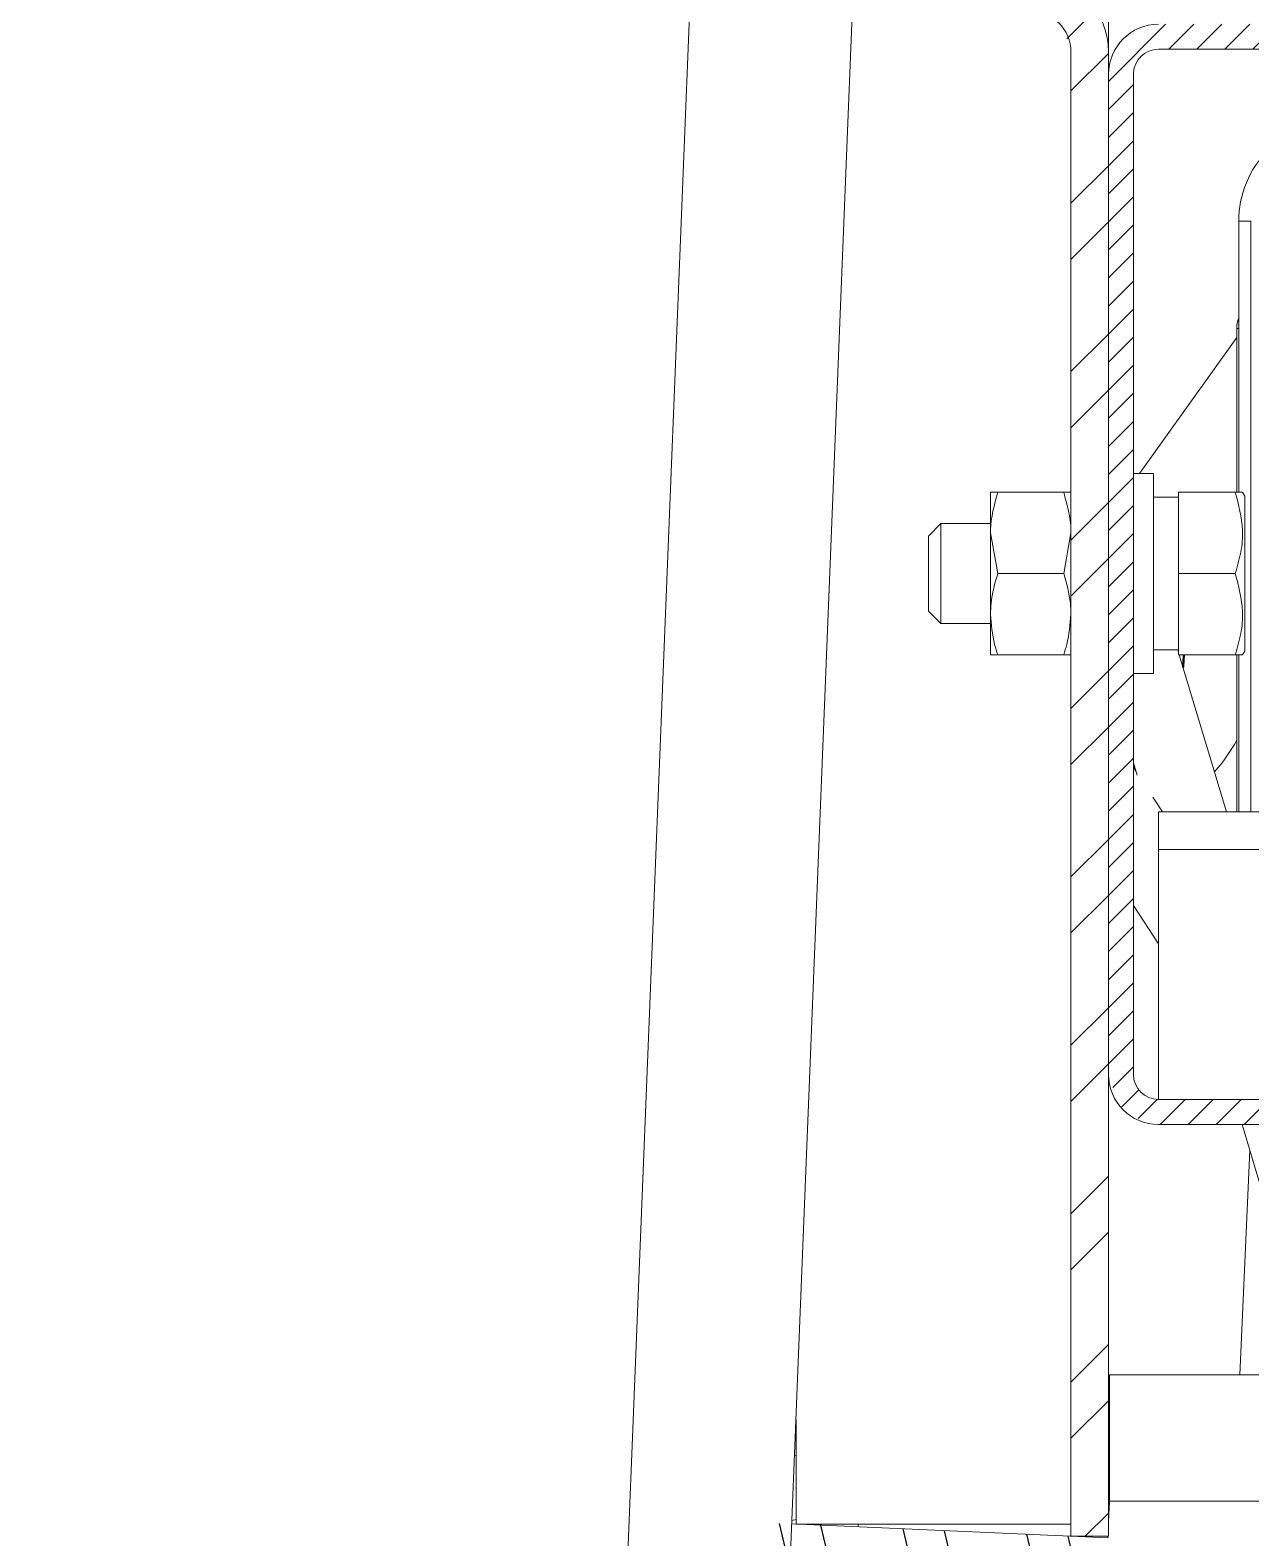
# Model space of a CAD drawing. Header units: millimetres. Extents: x -16985 to -606, y 2122 to 9380.
# Drawn here: x -3135.1 to -3037.4, y 6998.1 to 7118.7 of the extents above; entities that cross this region are included whole.
import ezdxf

# ---------------------------------------------------------------- set-up
doc = ezdxf.new("R2010")
doc.units = ezdxf.units.MM
doc.linetypes.add('K5LT32768', pattern=[0])
doc.linetypes.add('K5LT_THIN', pattern=[0])
pattern_1 = [(103.31008, (0, 0), (-9.269143, -2.192854), []), (103.31008, (2.359, 3.821), (-9.269143, -2.192854), [])]

msp = doc.modelspace()

# ---------------------------------------------------------------- hatches: boundary and pattern name
h = msp.add_hatch()
h.set_pattern_fill('ANSI32_ISO', style=0, pattern_type=0)
h.set_pattern_definition([(45, (0, 0), (-6.735192, 6.735192), []), (45, (4.49, 0), (-6.735192, 6.735192), [])])
h.paths.add_polyline_path([(-3073.79, 7123.26), (-3073.79, 7120.26), (-3055.09, 7120.26), (-3052.97, 7119.48), (-3051.84, 7117.52), (-3051.79, 7116.96), (-3051.79, 6998.26), (-3048.79, 6998.26), (-3048.79, 7116.96), (-3049.58, 7120.01), (-3051.74, 7122.3), (-3054.75, 7123.25), (-3055.09, 7123.26)])
h = msp.add_hatch()
h.set_pattern_fill('ANSI31_ISO', style=0, pattern_type=0)
h.set_pattern_definition([(45, (0, 0), (-1.122532, 1.122532), [])])
h.paths.add_polyline_path([(-2979.79, 7033.19), (-3044.79, 7033.19), (-3046.36, 7033.95), (-3046.79, 7035.19), (-3046.79, 7115.19), (-3046.03, 7116.76), (-3044.79, 7117.19), (-2974.79, 7117.19), (-2974.79, 7119.19), (-3044.79, 7119.19), (-3047.17, 7118.41), (-3048.61, 7116.37), (-3048.79, 7115.19), (-3048.79, 7035.19), (-3048.01, 7032.81), (-3045.98, 7031.37), (-3044.79, 7031.19), (-2979.79, 7031.19)])
h = msp.add_hatch()
h.set_pattern_fill('ANSI32_ISO', angle=58.3101, style=0, pattern_type=0)
h.set_pattern_definition(pattern_1)
h.paths.add_polyline_path([(-3078.82, 6999.44), (-3081.45, 6939.5), (-3051.47, 6938.19), (-3048.85, 6998.13)])
h.paths.add_polyline_path([(-3054.34, 6941.32), (-3078.32, 6942.37), (-3075.96, 6996.31), (-3051.98, 6995.26)])
h = msp.add_hatch()
h.set_pattern_fill('ANSI32_ISO', angle=58.3101, style=0, pattern_type=0)
h.set_pattern_definition(pattern_1)
h.paths.add_polyline_path([(-3078.82, 6999.44), (-3081.45, 6939.5), (-3051.47, 6938.19), (-3048.85, 6998.13)])
h.paths.add_polyline_path([(-3054.34, 6941.32), (-3078.32, 6942.37), (-3075.96, 6996.31), (-3051.98, 6995.26)])

# ---------------------------------------------------------------- linework, layer by layer
at = {"color": 7, "linetype": 'K5LT_THIN', "lineweight": 18}
for p, q in [((-3135.07, 5802.54), (-3080.56, 7163.49)), ((-3067.57, 7162.97), (-3122.08, 5802.02)), ((-3048.79, 7116.96), (-3048.79, 7137.49)), ((-3051.79, 7116.96), (-3051.79, 6998.26)), ((-3048.79, 7116.96), (-3048.79, 6998.26)), ((-2974.79, 7117.19), (-3044.79, 7117.19)), ((-3048.79, 7035.19), (-3048.79, 7115.19)), ((-3046.79, 7115.19), (-3046.79, 7035.19)), ((-3037.4, 7103.44), (-3038.37, 7103.44)), ((-3038.37, 7103.44), (-3038.37, 7081.76)), ((-3038.52, 7094.91), (-3038.52, 7094.86)), ((-3038.52, 7081.76), (-3038.52, 7094.86)), ((-3038.52, 7094.13), (-3046.31, 7083.26)), ((-3045.19, 7083.26), (-3046.79, 7083.26)), ((-3045.19, 7067.26), (-3045.19, 7083.26)), ((-3057.65, 7081.76), (-3058.23, 7081.76)), ((-3058.23, 7081.76), (-3058.23, 7078.51)), ((-3057.65, 7081.76), (-3052.37, 7081.76)), ((-3052.37, 7081.76), (-3051.79, 7081.76)), ((-3043.19, 7081.36), (-3045.19, 7081.36)), ((-3038.65, 7081.76), (-3043.19, 7081.76)), ((-3043.19, 7081.76), (-3043.19, 7075.26)), ((-3037.89, 7081.46), (-3038.07, 7081.76)), ((-3037.89, 7075.26), (-3037.89, 7081.46)), ((-3062.19, 7079.26), (-3063.19, 7078.26)), ((-3058.23, 7079.26), (-3062.19, 7079.26)), ((-3062.19, 7079.26), (-3062.19, 7075.26)), ((-3063.19, 7075.26), (-3063.19, 7078.26)), ((-3057.65, 7075.26), (-3058.23, 7078.51)), ((-3058.23, 7078.51), (-3058.23, 7072.01)), ((-3052.37, 7075.26), (-3051.79, 7078.51)), ((-3063.19, 7072.26), (-3063.19, 7075.26)), ((-3062.19, 7075.26), (-3062.19, 7071.26)), ((-3057.65, 7075.26), (-3052.37, 7075.26)), ((-3038.65, 7075.26), (-3043.19, 7075.26)), ((-3043.19, 7075.26), (-3043.19, 7068.76)), ((-3037.89, 7069.06), (-3037.89, 7075.26)), ((-3063.19, 7072.26), (-3062.19, 7071.26)), ((-3058.23, 7072.01), (-3058.23, 7068.76)), ((-3062.19, 7071.26), (-3058.23, 7071.26)), ((-3045.19, 7069.16), (-3043.19, 7069.16)), ((-3043.19, 7068.97), (-3043.25, 7069.16)), ((-3058.23, 7068.76), (-3057.65, 7068.76)), ((-3057.65, 7068.76), (-3052.37, 7068.76)), ((-3051.79, 7068.76), (-3052.37, 7068.76)), ((-3038.65, 7068.76), (-3043.19, 7068.76)), ((-3039.35, 7056.19), (-3043.13, 7068.76)), ((-3038.52, 7056.19), (-3038.52, 7068.76)), ((-3038.37, 7068.76), (-3038.37, 7056.19)), ((-3038.07, 7068.76), (-3037.89, 7069.06)), ((-3046.79, 7067.26), (-3045.19, 7067.26)), ((-3046.79, 7060.11), (-3046.5, 7059.13)), ((-3046.6, 7059.46), (-3046.79, 7059.76)), ((-3044.48, 7056.19), (-3045.24, 7057.37)), ((-2984.79, 7056.19), (-3044.79, 7056.19)), ((-3044.79, 7056.19), (-3044.79, 7053.19)), ((-2984.79, 7053.19), (-3044.79, 7053.19)), ((-3044.79, 7053.19), (-3044.79, 7033.19)), ((-3046.79, 7048.72), (-3044.79, 7045.63)), ((-3044.79, 7033.19), (-3035.64, 7033.19)), ((-3035.64, 7031.19), (-3044.79, 7031.19)), ((-3038.1, 7031.19), (-3036.59, 7026.19)), ((-3037.48, 7029.14), (-3038.27, 7011.17)), ((-3048.72, 7010.51), (-3048.79, 7010.49)), ((-3048.72, 7011.17), (-3043.72, 7011.17)), ((-3048.72, 7011.17), (-3048.72, 7001.07)), ((-3043.72, 7011.17), (-3032.79, 7011.17)), ((-3073.79, 7007.6), (-3073.79, 6999.22)), ((-3048.72, 7005.38), (-3048.79, 7005.36)), ((-3073.79, 7004.72), (-3073.91, 7004.7)), ((-3048.72, 7001.07), (-3048.79, 6999.44)), ((-3048.72, 7001.07), (-2903.29, 7001.07)), ((-3048.85, 6998.13), (-3074.13, 6999.24)), ((-3073.79, 6999.59), (-3074.12, 6999.52)), ((-3073.79, 6999.22), (-3051.79, 6999.22)), ((-3068.83, 6999), (-3068.82, 6999.22)), ((-3048.79, 6998.26), (-3051.79, 6998.26)), ((-3048.84, 6998.26), (-3048.85, 6998.13))]:
    msp.add_line(p, q, dxfattribs=at)
at = {"color": 8, "linetype": 'K5LT32768', "lineweight": 15, "true_color": 0x808080}
for p, q in [((-3037.4, 7103.44), (-3037.4, 7056.19)), ((-3038.52, 7094.86), (-3038.37, 7094.86))]:
    msp.add_line(p, q, dxfattribs=at)
at = {"color": 7, "linetype": 'K5LT_THIN', "const_width": 0.18}
msp.add_lwpolyline([(-3042.76, 7068.76), (-3042.81, 7067.85), (-3042.82, 7067.74)], dxfattribs=at)
at = {"color": 7, "linetype": 'K5LT_THIN', "lineweight": 18}
for centre, radius, start, end in [((-3055.09, 7116.96), 6.3, 0, 90), ((-3055.09, 7116.96), 3.3, 0, 90), ((-3044.79, 7115.19), 4, 90, 180), ((-3044.79, 7115.19), 2, 90, 180), ((-3030.33, 7103.44), 8.04, 90.0158, 180.0158), ((-3050.76, 7068.72), 14, 318.2717, 330.9707), ((-3044.79, 7035.19), 4, 180, 270), ((-3044.79, 7035.19), 2, 180, 270)]:
    msp.add_arc(centre, radius, start, end, dxfattribs=at)
for points, knots in [([(-3038.52, 7094.91), (-3038.51, 7095.14), (-3038.5, 7095.43), (-3038.36, 7095.67), (-3038.33, 7095.71)], [0, 0, 0, 0, 0.807777, 1, 1, 1, 1]), ([(-3038.52, 7094.91), (-3038.51, 7095.16), (-3038.5, 7095.41), (-3038.37, 7095.62), (-3038.37, 7095.63)], [0, 0, 0, 0, 0.962956, 1, 1, 1, 1]), ([(-3058.23, 7078.51), (-3058.23, 7078.59), (-3058.22, 7079.68), (-3057.93, 7080.76), (-3057.65, 7081.76)], [0, 0, 0, 0, 0.070215, 1, 1, 1, 1]), ([(-3051.79, 7078.51), (-3051.79, 7078.59), (-3051.8, 7079.68), (-3052.1, 7080.76), (-3052.37, 7081.76)], [0, 0, 0, 0, 0.070215, 1, 1, 1, 1]), ([(-3038.65, 7075.26), (-3038.48, 7075.82), (-3038.14, 7076.96), (-3037.96, 7079.17), (-3038.38, 7080.76), (-3038.65, 7081.76)], [0, 0, 0, 0, 0.264862, 0.535468, 1, 1, 1, 1]), ([(-3038.65, 7081.76), (-3038.57, 7081.76), (-3038.33, 7081.76), (-3038.08, 7081.76), (-3038.1, 7081.76), (-3038.11, 7081.76)], [0, 0, 0, 0, 0.23345, 0.735298, 1, 1, 1, 1]), ([(-3058.23, 7072.01), (-3058.22, 7072.3), (-3058.19, 7073.4), (-3057.88, 7074.47), (-3057.65, 7075.26)], [0, 0, 0, 0, 0.268634, 1, 1, 1, 1]), ([(-3051.79, 7072.01), (-3051.8, 7072.3), (-3051.83, 7073.4), (-3052.15, 7074.47), (-3052.37, 7075.26)], [0, 0, 0, 0, 0.268634, 1, 1, 1, 1]), ([(-3038.65, 7068.76), (-3038.48, 7069.32), (-3038.14, 7070.46), (-3037.96, 7072.67), (-3038.38, 7074.26), (-3038.65, 7075.26)], [0, 0, 0, 0, 0.264862, 0.535468, 1, 1, 1, 1]), ([(-3057.65, 7068.76), (-3057.74, 7069.03), (-3058.08, 7070.09), (-3058.17, 7071.19), (-3058.23, 7072.01)], [0, 0, 0, 0, 0.257551, 1, 1, 1, 1]), ([(-3052.37, 7068.76), (-3052.29, 7069.03), (-3051.95, 7070.09), (-3051.86, 7071.19), (-3051.79, 7072.01)], [0, 0, 0, 0, 0.257551, 1, 1, 1, 1]), ([(-3038.11, 7068.76), (-3038.1, 7068.76), (-3038.08, 7068.76), (-3038.32, 7068.76), (-3038.57, 7068.76), (-3038.65, 7068.76)], [0, 0, 0, 0, 0.251819, 0.766541, 1, 1, 1, 1])]:
    msp.add_open_spline(points, degree=3, knots=knots, dxfattribs=at)

doc.saveas('drawing.dxf')
